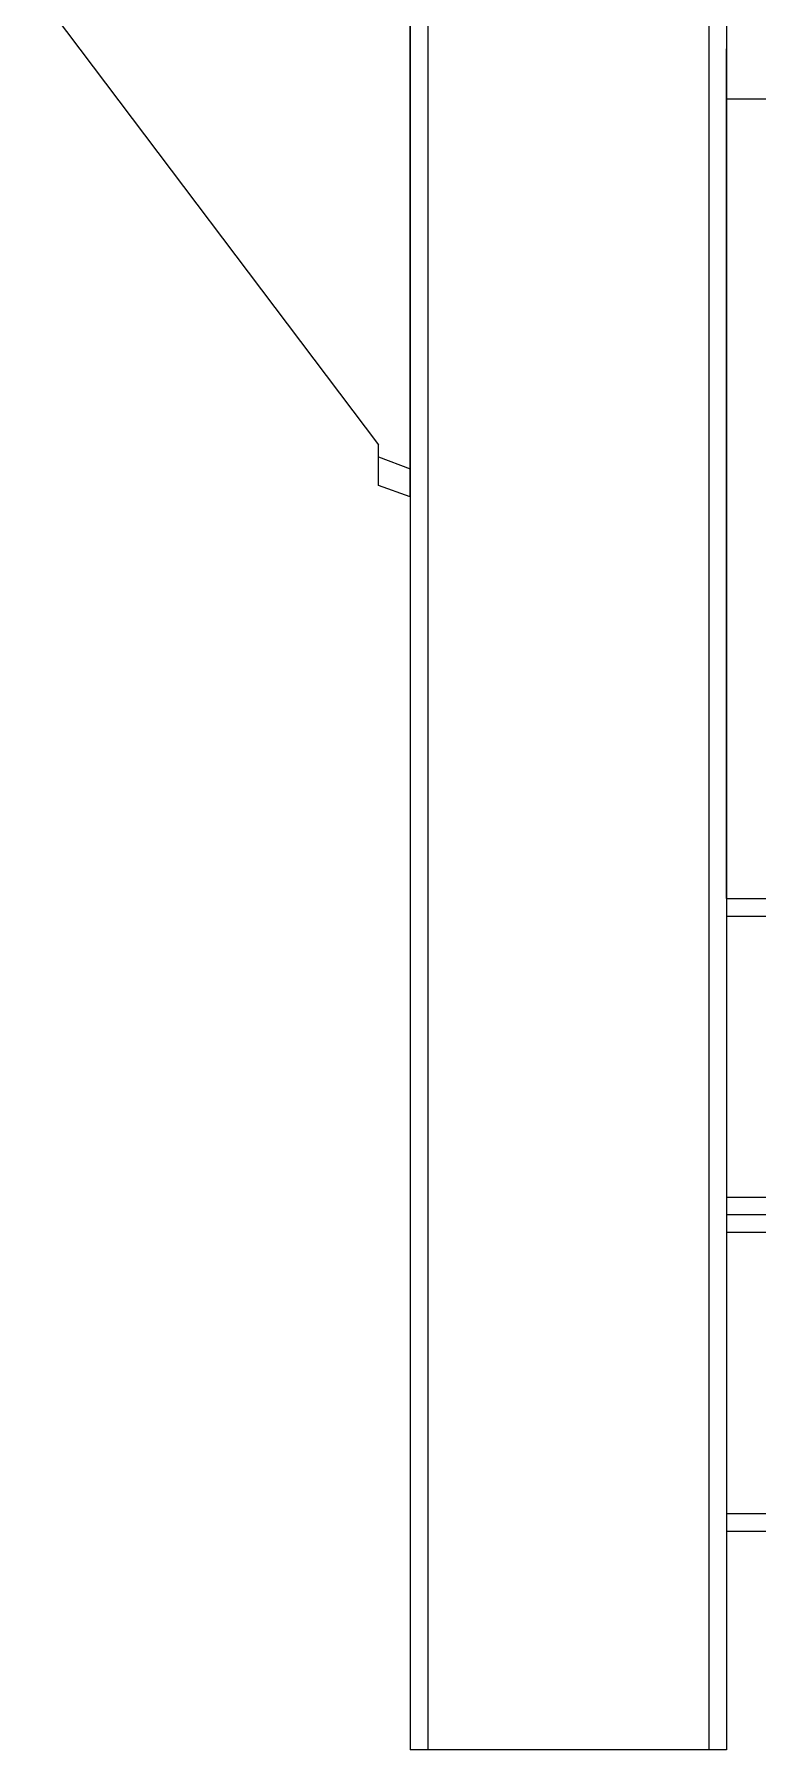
# Model space of a CAD drawing. Extents: x 1060579 to 1383165, y 581819 to 1037910.
# Drawn here: x 1267634 to 1268103, y 852534 to 853646 of the extents above; entities that cross this region are included whole.
import ezdxf

# ---------------------------------------------------------------- set-up
doc = ezdxf.new("R2010")
doc.units = 0
doc.header["$LTSCALE"] = 1000
doc.header["$MEASUREMENT"] = 0

msp = doc.modelspace()

# ---------------------------------------------------------------- linework, layer by layer
at = {"color": 7, "linetype": 'Continuous'}
for p, q in [((1267877.9, 855569.5), (1267877.9, 852534.3)), ((1267889.3, 855569.5), (1267889.3, 852534.3)), ((1268071.4, 855569.5), (1268071.4, 852534.3)), ((1268082.8, 855569.5), (1268082.8, 852534.3))]:
    msp.add_line(p, q, dxfattribs=at)
at = {"color": 0, "linetype": 'Continuous'}
for p, q in [((1267877.8, 853345.9), (1267877.8, 853766.4)), ((1267634.4, 853675.2), (1267857.3, 853379.6)), ((1267857.3, 853353.3), (1267857.3, 853379.6)), ((1267857.3, 853371.9), (1267877.8, 853364.1)), ((1267877.8, 853345.9), (1267857.3, 853353.3)), ((1268082.8, 853085.8), (1272129.5, 853085.8)), ((1268082.8, 853074.4), (1272129.5, 853074.4)), ((1268082.8, 852892.3), (1272129.5, 852892.3)), ((1272129.5, 852880.9), (1268082.8, 852880.9)), ((1272129.5, 852880.9), (1268082.8, 852880.9)), ((1268082.8, 852869.5), (1272129.5, 852869.5)), ((1268082.8, 852687.4), (1272129.5, 852687.4)), ((1268082.8, 852676), (1272129.5, 852676)), ((1268082.8, 852534.3), (1267877.9, 852534.3))]:
    msp.add_line(p, q, dxfattribs=at)
at = {"color": 0}
for p, q in [((1268082.7, 853636.2), (1268082.7, 853085.8)), ((1268082.7, 853603.7), (1268115.2, 853603.7))]:
    msp.add_line(p, q, dxfattribs=at)

doc.saveas('drawing.dxf')
